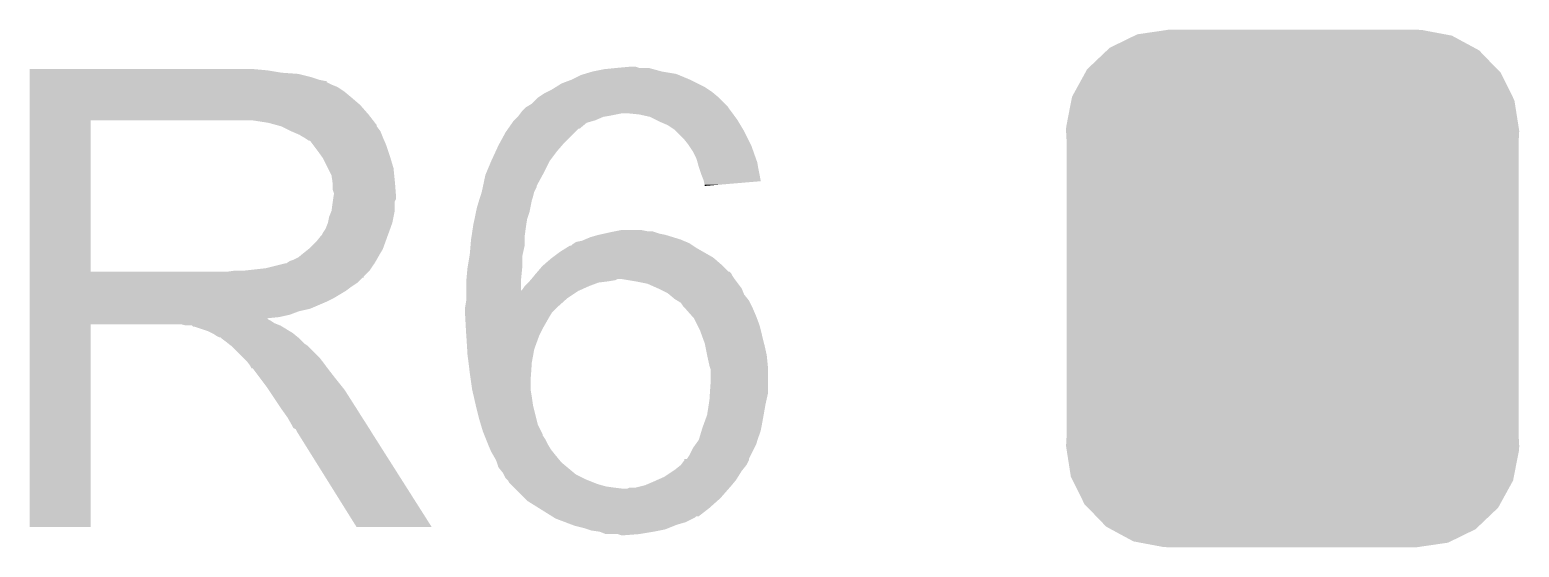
# Model space of a CAD drawing. Extents: x -0.05 to 0.95, y -0.15 to 2.1.
# Drawn here: x 0.435 to 0.5599, y 1.5233 to 1.5667 of the extents above; entities that cross this region are included whole.
import ezdxf

# ---------------------------------------------------------------- set-up
doc = ezdxf.new("R2010")
doc.units = 0
doc.layers.get('0').update_dxf_attribs({"linetype": 'CONTINUOUS'})
doc.layers.add('BOOST_CLICK_V100A_GTO', color=14, linetype='CONTINUOUS')
doc.layers.add('BOOST_CLICK_V100A_GTS', color=12, linetype='CONTINUOUS')

# ---------------------------------------------------------------- blocks, each defined once
blk = doc.blocks.new('CUSTOM_73')
for points in [[(-0.01325, 0.02121), (-0.01302, 0.02132), (0.01335, 0.02121), (0.01277, 0.02132)], [(-0.01302, 0.02132), (-0.01049, 0.02169), (0.01277, 0.02132), (0.0108, 0.02169)], [(-0.01049, 0.02169), (-0.01045, 0.0217), (0.0108, 0.02169), (0.01045, 0.0217)], [(-0.01557, 0.01997), (-0.01536, 0.02018), (0.01564, 0.01997), (0.01526, 0.02018)], [(-0.01536, 0.02018), (-0.01325, 0.02121), (0.01526, 0.02018), (0.01335, 0.02121)], [(-0.01724, 0.01838), (-0.01557, 0.01997), (0.01717, 0.01838), (0.01564, 0.01997)], [(-0.01849, 0.0161), (-0.01739, 0.0181), (0.01844, 0.0161), (0.01745, 0.0181)], [(-0.01739, 0.0181), (-0.01724, 0.01838), (0.01745, 0.0181), (0.01717, 0.01838)], [(-0.01899, 0.01355), (-0.01856, 0.01577), (0.01895, 0.01355), (0.0186, 0.01577)], [(-0.01856, 0.01577), (-0.01849, 0.0161), (0.0186, 0.01577), (0.01844, 0.0161)], [(-0.019, 0.0132), (-0.01899, 0.01355), (0.019, 0.0132), (0.01895, 0.01355)], [(-0.01895, 0.01228), (-0.019, 0.0132), (0.01895, 0.01228), (0.019, 0.0132)], [(-0.01895, -0.01228), (-0.01895, 0.01228), (0.01895, -0.01228), (0.01895, 0.01228)], [(-0.01895, 0.01228), (-0.01895, 0.01228), (0.01895, 0.01228)], [(-0.019, -0.0132), (-0.01895, -0.01228), (0.019, -0.0132), (0.01895, -0.01228)], [(-0.01895, -0.01228), (-0.01895, -0.01228), (0.01895, -0.01228)], [(-0.01895, -0.01355), (-0.019, -0.0132), (0.01899, -0.01355), (0.019, -0.0132)], [(-0.0186, -0.01577), (-0.01895, -0.01355), (0.01855, -0.01577), (0.01899, -0.01355)], [(-0.01844, -0.0161), (-0.0186, -0.01577), (0.01849, -0.0161), (0.01855, -0.01577)], [(-0.01745, -0.0181), (-0.01844, -0.0161), (0.01739, -0.0181), (0.01849, -0.0161)], [(-0.01717, -0.01838), (-0.01745, -0.0181), (0.01724, -0.01838), (0.01739, -0.0181)], [(-0.01564, -0.01997), (-0.01717, -0.01838), (0.01557, -0.01997), (0.01724, -0.01838)], [(-0.01526, -0.02018), (-0.01564, -0.01997), (0.01536, -0.02018), (0.01557, -0.01997)], [(-0.01335, -0.02121), (-0.01526, -0.02018), (0.01325, -0.02121), (0.01536, -0.02018)], [(-0.01277, -0.02132), (-0.01335, -0.02121), (0.01302, -0.02132), (0.01325, -0.02121)], [(-0.0108, -0.02169), (-0.01277, -0.02132), (0.01049, -0.02169), (0.01302, -0.02132)], [(-0.01045, -0.0217), (-0.0108, -0.02169), (0.01045, -0.0217), (0.01049, -0.02169)]]:
    blk.add_solid(points)

msp = doc.modelspace()

# ---------------------------------------------------------------- linework, layer by layer
at = {"layer": 'BOOST_CLICK_V100A_GTO'}
for points in [[(0.435, 1.5633), (0.435, 1.5634), (0.4549, 1.5633), (0.4538, 1.5634)], [(0.435, 1.5631), (0.435, 1.5633), (0.4561, 1.5631), (0.4549, 1.5633)], [(0.435, 1.563), (0.435, 1.5631), (0.4575, 1.563), (0.4561, 1.5631)], [(0.435, 1.5627), (0.435, 1.563), (0.4587, 1.5627), (0.4575, 1.563)], [(0.435, 1.5625), (0.435, 1.5627), (0.4593, 1.5625), (0.4587, 1.5627)], [(0.435, 1.5624), (0.435, 1.5625), (0.4598, 1.5624), (0.4593, 1.5625)], [(0.4796, 1.5622), (0.4804, 1.5625), (0.491, 1.5622), (0.4904, 1.5625)], [(0.4804, 1.5625), (0.4812, 1.5629), (0.4904, 1.5625), (0.48944, 1.5629)], [(0.4812, 1.5629), (0.48153, 1.563), (0.48944, 1.5629), (0.4892, 1.563)], [(0.48153, 1.563), (0.4822, 1.5632), (0.4892, 1.563), (0.488, 1.5632)], [(0.4822, 1.5632), (0.4832, 1.5634), (0.488, 1.5632), (0.48727, 1.5634)], [(0.4832, 1.5634), (0.4842, 1.5635), (0.48727, 1.5634), (0.4869, 1.5635)], [(0.4842, 1.5635), (0.4853, 1.5636), (0.4861, 1.5635), (0.4858, 1.5636)], [(0.4853, 1.5636), (0.4853, 1.5636), (0.4858, 1.5636), (0.4853, 1.5636)], [(0.435, 1.5623), (0.435, 1.5624), (0.4599, 1.5623), (0.4599, 1.5624)], [(0.435, 1.5624), (0.435, 1.5624), (0.4599, 1.5624), (0.4598, 1.5624)], [(0.435, 1.5621), (0.435, 1.5623), (0.4603, 1.5621), (0.4599, 1.5623)], [(0.435, 1.5619), (0.435, 1.5621), (0.4608, 1.5619), (0.4603, 1.5621)], [(0.435, 1.5615), (0.435, 1.5619), (0.4614, 1.5615), (0.4608, 1.5619)], [(0.435, 1.561), (0.435, 1.5615), (0.462, 1.561), (0.4614, 1.5615)], [(0.4776, 1.561), (0.4782, 1.5614), (0.4928, 1.561), (0.49232, 1.5614)], [(0.4782, 1.5614), (0.4784, 1.5615), (0.49232, 1.5614), (0.4922, 1.5615)], [(0.4784, 1.5615), (0.4788, 1.5617), (0.4922, 1.5615), (0.4919, 1.5617)], [(0.4788, 1.5617), (0.47912, 1.5619), (0.4919, 1.5617), (0.4916, 1.5619)], [(0.47912, 1.5619), (0.4796, 1.5622), (0.4916, 1.5619), (0.491, 1.5622)], [(0.435, 1.5604), (0.435, 1.561), (0.4627, 1.5604), (0.462, 1.561)], [(0.435, 1.5596), (0.435, 1.5604), (0.4634, 1.5596), (0.4627, 1.5604)], [(0.4764, 1.56), (0.4766, 1.5602), (0.4937, 1.56), (0.49357, 1.5602)], [(0.4766, 1.5602), (0.47677, 1.5603), (0.49357, 1.5602), (0.4935, 1.5603)], [(0.47677, 1.5603), (0.4771, 1.5605), (0.4935, 1.5603), (0.4933, 1.5605)], [(0.4771, 1.5605), (0.4776, 1.561), (0.4933, 1.5605), (0.4928, 1.561)], [(0.435, 1.5591), (0.435, 1.5596), (0.46379, 1.5591), (0.4634, 1.5596)], [(0.435, 1.5464), (0.435, 1.5591), (0.4401, 1.5464), (0.4401, 1.5591)], [(0.435, 1.5591), (0.435, 1.5591), (0.4401, 1.5591), (0.4522, 1.5591)], [(0.455, 1.5589), (0.4537, 1.5591), (0.46394, 1.5589), (0.46379, 1.5591)], [(0.45573, 1.5587), (0.455, 1.5589), (0.4641, 1.5587), (0.46394, 1.5589)], [(0.47511, 1.5584), (0.47546, 1.5589), (0.4811, 1.5584), (0.4817, 1.5589)], [(0.47546, 1.5589), (0.4756, 1.5591), (0.4817, 1.5589), (0.4824, 1.5591)], [(0.4756, 1.5591), (0.4759, 1.5594), (0.4824, 1.5591), (0.4831, 1.5594)], [(0.4759, 1.5594), (0.476, 1.5595), (0.4831, 1.5594), (0.4837, 1.5595)], [(0.476, 1.5595), (0.47615, 1.5597), (0.4837, 1.5595), (0.4847, 1.5597)], [(0.47615, 1.5597), (0.4763, 1.5599), (0.49393, 1.5597), (0.49378, 1.5599)], [(0.4763, 1.5599), (0.4764, 1.56), (0.49378, 1.5599), (0.4937, 1.56)], [(0.4861, 1.5596), (0.4851, 1.5597), (0.494, 1.5596), (0.49393, 1.5597)], [(0.487, 1.5594), (0.4861, 1.5596), (0.49415, 1.5594), (0.494, 1.5596)], [(0.4874, 1.5592), (0.487, 1.5594), (0.4943, 1.5592), (0.49415, 1.5594)], [(0.4878, 1.559), (0.4874, 1.5592), (0.49442, 1.559), (0.4943, 1.5592)], [(0.4885, 1.5587), (0.4878, 1.559), (0.4946, 1.5587), (0.49442, 1.559)], [(0.4561, 1.5586), (0.45573, 1.5587), (0.4641, 1.5586), (0.4641, 1.5587)], [(0.4569, 1.5582), (0.4561, 1.5586), (0.4644, 1.5582), (0.4641, 1.5586)], [(0.4576, 1.5579), (0.4569, 1.5582), (0.46452, 1.5579), (0.4644, 1.5582)], [(0.45793, 1.5577), (0.4576, 1.5579), (0.4646, 1.5577), (0.46452, 1.5579)], [(0.4581, 1.5576), (0.45793, 1.5577), (0.46464, 1.5576), (0.4646, 1.5577)], [(0.4584, 1.5574), (0.4581, 1.5576), (0.46473, 1.5574), (0.46464, 1.5576)], [(0.47441, 1.5572), (0.4749, 1.5581), (0.4798, 1.5572), (0.4807, 1.5581)], [(0.4749, 1.5581), (0.47511, 1.5584), (0.4807, 1.5581), (0.481, 1.5584)], [(0.47511, 1.5584), (0.47511, 1.5584), (0.481, 1.5584), (0.4811, 1.5584)], [(0.4891, 1.5583), (0.4885, 1.5587), (0.49484, 1.5583), (0.4946, 1.5587)], [(0.4892, 1.5582), (0.4891, 1.5583), (0.4949, 1.5582), (0.49484, 1.5583)], [(0.4898, 1.5576), (0.4892, 1.5582), (0.4952, 1.5576), (0.4949, 1.5582)], [(0.4902, 1.5571), (0.4898, 1.5576), (0.49545, 1.5571), (0.4952, 1.5576)], [(0.4588, 1.557), (0.4585, 1.5574), (0.4649, 1.557), (0.46473, 1.5574)], [(0.4591, 1.5566), (0.4588, 1.557), (0.46503, 1.5566), (0.4649, 1.557)], [(0.45946, 1.5561), (0.4591, 1.5566), (0.4652, 1.5561), (0.46503, 1.5566)], [(0.4737, 1.5557), (0.47407, 1.5565), (0.4786, 1.5557), (0.4792, 1.5565)], [(0.47407, 1.5565), (0.4743, 1.557), (0.4792, 1.5565), (0.47963, 1.557)], [(0.4743, 1.557), (0.47441, 1.5572), (0.47963, 1.557), (0.4798, 1.5572)], [(0.49027, 1.557), (0.4902, 1.5571), (0.4955, 1.557), (0.49545, 1.5571)], [(0.4906, 1.5565), (0.49027, 1.557), (0.49568, 1.5565), (0.4955, 1.557)], [(0.4909, 1.5559), (0.4906, 1.5565), (0.49589, 1.5559), (0.49568, 1.5565)], [(0.4596, 1.5559), (0.45946, 1.5561), (0.46526, 1.5559), (0.4652, 1.5561)], [(0.46, 1.5551), (0.4596, 1.5559), (0.4655, 1.5551), (0.46526, 1.5559)], [(0.4603, 1.5545), (0.46, 1.5551), (0.46556, 1.5545), (0.4655, 1.5551)], [(0.47328, 1.5547), (0.4737, 1.5557), (0.4781, 1.5547), (0.4786, 1.5557)], [(0.49099, 1.5556), (0.4909, 1.5559), (0.496, 1.5556), (0.49589, 1.5559)], [(0.4911, 1.5552), (0.49099, 1.5556), (0.49607, 1.5552), (0.496, 1.5556)], [(0.4913, 1.5546), (0.4911, 1.5552), (0.49619, 1.5546), (0.49607, 1.5552)], [(0.46036, 1.5541), (0.4603, 1.5545), (0.4656, 1.5541), (0.46556, 1.5545)], [(0.4604, 1.5538), (0.46036, 1.5541), (0.46563, 1.5538), (0.4656, 1.5541)], [(0.4604, 1.5533), (0.4604, 1.5538), (0.46567, 1.5533), (0.46563, 1.5538)], [(0.47301, 1.5536), (0.4732, 1.5545), (0.4775, 1.5536), (0.47799, 1.5545)], [(0.4732, 1.5545), (0.47328, 1.5547), (0.47799, 1.5545), (0.4781, 1.5547)], [(0.4915, 1.5541), (0.4913, 1.5546), (0.49628, 1.5541), (0.49619, 1.5546)], [(0.49152, 1.554), (0.4915, 1.5541), (0.4963, 1.554), (0.49628, 1.5541)], [(0.4916, 1.5537), (0.49152, 1.554), (0.49277, 1.5537), (0.4963, 1.554)], [(0.4605, 1.553), (0.4604, 1.5533), (0.46569, 1.553), (0.46567, 1.5533)], [(0.46044, 1.5525), (0.4605, 1.5529), (0.4657, 1.5525), (0.4657, 1.5529)], [(0.4605, 1.5529), (0.4605, 1.553), (0.4657, 1.5529), (0.46569, 1.553)], [(0.47268, 1.5524), (0.47278, 1.5527), (0.4771, 1.5524), (0.4772, 1.5527)], [(0.47278, 1.5527), (0.4729, 1.5531), (0.4772, 1.5527), (0.4773, 1.5531)], [(0.4729, 1.5531), (0.47299, 1.5535), (0.4773, 1.5531), (0.4775, 1.5535)], [(0.47299, 1.5535), (0.47301, 1.5536), (0.4775, 1.5535), (0.4775, 1.5536)], [(0.4916, 1.5536), (0.4916, 1.5537), (0.4916, 1.5536), (0.49277, 1.5537)], [(0.4601, 1.551), (0.4603, 1.5515), (0.4655, 1.551), (0.4656, 1.5515)], [(0.4603, 1.5515), (0.46041, 1.5523), (0.4656, 1.5515), (0.4656, 1.5523)], [(0.46041, 1.5523), (0.46044, 1.5525), (0.4656, 1.5523), (0.4657, 1.5525)], [(0.47229, 1.5508), (0.47241, 1.5514), (0.4767, 1.5508), (0.4769, 1.5514)], [(0.47241, 1.5514), (0.4725, 1.5518), (0.4769, 1.5514), (0.47698, 1.5518)], [(0.4725, 1.5518), (0.47268, 1.5524), (0.47698, 1.5518), (0.4771, 1.5524)], [(0.4598, 1.55), (0.46, 1.5505), (0.46522, 1.55), (0.4654, 1.5505)], [(0.46, 1.5505), (0.4601, 1.551), (0.4654, 1.5505), (0.4655, 1.551)], [(0.47205, 1.5494), (0.4722, 1.5504), (0.4765, 1.5494), (0.47664, 1.5504)], [(0.4722, 1.5504), (0.47229, 1.5508), (0.47664, 1.5504), (0.4767, 1.5508)], [(0.4585, 1.5484), (0.459, 1.5489), (0.46464, 1.5484), (0.46482, 1.5489)], [(0.459, 1.5489), (0.4594, 1.5494), (0.46482, 1.5489), (0.465, 1.5494)], [(0.4594, 1.5494), (0.4595, 1.5495), (0.465, 1.5494), (0.46504, 1.5495)], [(0.4595, 1.5495), (0.4596, 1.5497), (0.46504, 1.5495), (0.46511, 1.5497)], [(0.4596, 1.5497), (0.4598, 1.55), (0.46511, 1.5497), (0.46522, 1.55)], [(0.47196, 1.5486), (0.472, 1.5491), (0.4765, 1.5486), (0.4765, 1.5491)], [(0.472, 1.5491), (0.47205, 1.5494), (0.4765, 1.5491), (0.4765, 1.5494)], [(0.4805, 1.5487), (0.48065, 1.5488), (0.49045, 1.5487), (0.4903, 1.5488)], [(0.48065, 1.5488), (0.4808, 1.5489), (0.4903, 1.5488), (0.49007, 1.5489)], [(0.4808, 1.5489), (0.4813, 1.549), (0.49007, 1.5489), (0.48983, 1.549)], [(0.4813, 1.549), (0.48153, 1.5491), (0.48983, 1.549), (0.4896, 1.5491)], [(0.48153, 1.5491), (0.482, 1.5493), (0.4896, 1.5491), (0.48895, 1.5493)], [(0.482, 1.5493), (0.4827, 1.5495), (0.48895, 1.5493), (0.4883, 1.5495)], [(0.4827, 1.5495), (0.48315, 1.5496), (0.4883, 1.5495), (0.4878, 1.5496)], [(0.48315, 1.5496), (0.4836, 1.5497), (0.4878, 1.5496), (0.4875, 1.5497)], [(0.4836, 1.5497), (0.4841, 1.5498), (0.4875, 1.5497), (0.4872, 1.5498)], [(0.4841, 1.5498), (0.4846, 1.5499), (0.4868, 1.5498), (0.4863, 1.5499)], [(0.4841, 1.5498), (0.4841, 1.5498), (0.4872, 1.5498), (0.4868, 1.5498)], [(0.4571, 1.5474), (0.4575, 1.5476), (0.46408, 1.5474), (0.46419, 1.5476)], [(0.4575, 1.5476), (0.45837, 1.5483), (0.46419, 1.5476), (0.4646, 1.5483)], [(0.45837, 1.5483), (0.4585, 1.5484), (0.4646, 1.5483), (0.46464, 1.5484)], [(0.47172, 1.5468), (0.47187, 1.5477), (0.4763, 1.5468), (0.4763, 1.5477)], [(0.47187, 1.5477), (0.4719, 1.5479), (0.4763, 1.5477), (0.47634, 1.5479)], [(0.4719, 1.5479), (0.47196, 1.5486), (0.47634, 1.5479), (0.4765, 1.5486)], [(0.4787, 1.5475), (0.47883, 1.5476), (0.49242, 1.5475), (0.4923, 1.5476)], [(0.47883, 1.5476), (0.4795, 1.5481), (0.4923, 1.5476), (0.49143, 1.5481)], [(0.4795, 1.5481), (0.47998, 1.5484), (0.49143, 1.5481), (0.4909, 1.5484)], [(0.47998, 1.5484), (0.4803, 1.5486), (0.4909, 1.5484), (0.4906, 1.5486)], [(0.4804, 1.5486), (0.4805, 1.5487), (0.4906, 1.5486), (0.49045, 1.5487)], [(0.435, 1.546), (0.435, 1.5464), (0.463, 1.546), (0.4634, 1.5464)], [(0.435, 1.5464), (0.435, 1.5464), (0.4515, 1.5464), (0.4401, 1.5464)], [(0.4515, 1.5464), (0.4522, 1.5465), (0.4634, 1.5464), (0.4635, 1.5465)], [(0.453, 1.5465), (0.4548, 1.5467), (0.4635, 1.5465), (0.46363, 1.5467)], [(0.4548, 1.5467), (0.4564, 1.5471), (0.46363, 1.5467), (0.4639, 1.5471)], [(0.4565, 1.5471), (0.4568, 1.5473), (0.4639, 1.5471), (0.46402, 1.5473)], [(0.4568, 1.5473), (0.4571, 1.5474), (0.46402, 1.5473), (0.46408, 1.5474)], [(0.47162, 1.5458), (0.4717, 1.5467), (0.4762, 1.5458), (0.47629, 1.5467)], [(0.4717, 1.5467), (0.47172, 1.5468), (0.47629, 1.5467), (0.4763, 1.5468)], [(0.4774, 1.5462), (0.47749, 1.5463), (0.49385, 1.5462), (0.4938, 1.5463)], [(0.47749, 1.5463), (0.47757, 1.5464), (0.4938, 1.5463), (0.4937, 1.5464)], [(0.47757, 1.5464), (0.478, 1.5469), (0.4936, 1.5464), (0.4931, 1.5469)], [(0.47757, 1.5464), (0.47757, 1.5464), (0.4937, 1.5464), (0.4936, 1.5464)], [(0.478, 1.5469), (0.47812, 1.547), (0.4931, 1.5469), (0.493, 1.547)], [(0.47812, 1.547), (0.4787, 1.5475), (0.493, 1.547), (0.49242, 1.5475)], [(0.435, 1.5459), (0.435, 1.546), (0.463, 1.5459), (0.463, 1.546)], [(0.435, 1.5455), (0.435, 1.5459), (0.4625, 1.5455), (0.4629, 1.5459)], [(0.435, 1.5459), (0.435, 1.5459), (0.4629, 1.5459), (0.463, 1.5459)], [(0.435, 1.5451), (0.435, 1.5455), (0.4619, 1.5451), (0.4625, 1.5455)], [(0.435, 1.5448), (0.435, 1.5451), (0.4615, 1.5448), (0.4619, 1.5451)], [(0.4716, 1.5456), (0.47162, 1.5458), (0.4762, 1.5456), (0.4762, 1.5458)], [(0.4716, 1.5448), (0.4716, 1.5456), (0.4762, 1.5448), (0.4762, 1.5456)], [(0.4763, 1.5449), (0.4765, 1.5452), (0.48123, 1.5449), (0.4819, 1.5452)], [(0.4765, 1.5452), (0.4768, 1.5455), (0.4819, 1.5452), (0.4827, 1.5455)], [(0.4768, 1.5455), (0.4769, 1.5456), (0.4827, 1.5455), (0.4835, 1.5456)], [(0.4769, 1.5456), (0.47698, 1.5457), (0.4835, 1.5456), (0.4841, 1.5457)], [(0.47698, 1.5457), (0.47707, 1.5458), (0.4841, 1.5457), (0.4843, 1.5458)], [(0.47707, 1.5458), (0.47732, 1.5461), (0.4941, 1.5458), (0.4939, 1.5461)], [(0.47732, 1.5461), (0.4774, 1.5462), (0.4939, 1.5461), (0.49385, 1.5462)], [(0.4858, 1.5456), (0.4846, 1.5458), (0.49425, 1.5456), (0.4941, 1.5458)], [(0.4868, 1.5454), (0.4858, 1.5456), (0.4944, 1.5454), (0.49425, 1.5456)], [(0.4877, 1.545), (0.4868, 1.5454), (0.4947, 1.545), (0.4944, 1.5454)], [(0.435, 1.5442), (0.435, 1.5448), (0.4605, 1.5442), (0.4615, 1.5448)], [(0.435, 1.5439), (0.435, 1.5442), (0.4599, 1.5439), (0.4605, 1.5442)], [(0.435, 1.5433), (0.435, 1.5439), (0.4585, 1.5433), (0.4599, 1.5439)], [(0.4715, 1.5434), (0.4716, 1.544), (0.4792, 1.5434), (0.47987, 1.544)], [(0.4716, 1.5442), (0.4716, 1.5448), (0.4801, 1.5442), (0.481, 1.5448)], [(0.4716, 1.544), (0.4716, 1.5442), (0.47987, 1.544), (0.4801, 1.5442)], [(0.4762, 1.5448), (0.4763, 1.5449), (0.481, 1.5448), (0.48123, 1.5449)], [(0.4885, 1.5446), (0.4877, 1.545), (0.49486, 1.5446), (0.4947, 1.545)], [(0.48862, 1.5445), (0.4885, 1.5446), (0.4949, 1.5445), (0.49486, 1.5446)], [(0.4891, 1.5441), (0.48862, 1.5445), (0.49522, 1.5441), (0.4949, 1.5445)], [(0.48927, 1.544), (0.4891, 1.5441), (0.4953, 1.544), (0.49522, 1.5441)], [(0.4896, 1.5438), (0.48927, 1.544), (0.4954, 1.5438), (0.4953, 1.544)], [(0.4898, 1.5435), (0.4896, 1.5438), (0.49555, 1.5435), (0.4954, 1.5438)], [(0.435, 1.5431), (0.435, 1.5433), (0.4576, 1.5431), (0.4585, 1.5433)], [(0.435, 1.5428), (0.435, 1.5431), (0.4568, 1.5428), (0.4576, 1.5431)], [(0.435, 1.5426), (0.435, 1.5428), (0.4559, 1.5426), (0.4568, 1.5428)], [(0.435, 1.5425), (0.435, 1.5426), (0.4549, 1.5425), (0.4559, 1.5426)], [(0.4715, 1.543), (0.4715, 1.5434), (0.4788, 1.543), (0.4792, 1.5434)], [(0.4715, 1.5429), (0.4715, 1.543), (0.47874, 1.5429), (0.4788, 1.543)], [(0.47152, 1.5425), (0.4715, 1.5429), (0.4785, 1.5425), (0.47874, 1.5429)], [(0.4899, 1.5434), (0.4898, 1.5435), (0.4956, 1.5434), (0.49555, 1.5435)], [(0.49052, 1.5427), (0.4899, 1.5434), (0.4959, 1.5427), (0.4956, 1.5434)], [(0.4907, 1.5425), (0.49052, 1.5427), (0.49598, 1.5425), (0.4959, 1.5427)], [(0.435, 1.5424), (0.435, 1.5425), (0.455, 1.5424), (0.4549, 1.5425)], [(0.435, 1.5423), (0.435, 1.5424), (0.4552, 1.5423), (0.455, 1.5424)], [(0.435, 1.5421), (0.435, 1.5423), (0.4555, 1.5421), (0.4552, 1.5423)], [(0.435, 1.542), (0.435, 1.5421), (0.45575, 1.542), (0.4555, 1.5421)], [(0.435, 1.525), (0.435, 1.542), (0.4401, 1.525), (0.4401, 1.542)], [(0.435, 1.542), (0.435, 1.542), (0.4401, 1.542), (0.4477, 1.542)], [(0.4481, 1.5419), (0.4477, 1.542), (0.456, 1.5419), (0.45575, 1.542)], [(0.4487, 1.5418), (0.4486, 1.5419), (0.45617, 1.5418), (0.456, 1.5419)], [(0.45, 1.5414), (0.4488, 1.5418), (0.45683, 1.5414), (0.45617, 1.5418)], [(0.4502, 1.5413), (0.45, 1.5414), (0.457, 1.5413), (0.45683, 1.5414)], [(0.4504, 1.5412), (0.4502, 1.5413), (0.45713, 1.5412), (0.457, 1.5413)], [(0.47156, 1.5418), (0.47152, 1.5425), (0.4781, 1.5418), (0.4785, 1.5425)], [(0.4716, 1.5411), (0.47156, 1.5418), (0.47775, 1.5411), (0.4781, 1.5418)], [(0.491, 1.5419), (0.4907, 1.5425), (0.4962, 1.5419), (0.49598, 1.5425)], [(0.4912, 1.5415), (0.491, 1.5419), (0.4963, 1.5415), (0.4962, 1.5419)], [(0.4916, 1.5404), (0.4912, 1.5415), (0.49657, 1.5404), (0.4963, 1.5415)], [(0.4507, 1.541), (0.4504, 1.5412), (0.45737, 1.541), (0.45713, 1.5412)], [(0.4509, 1.5409), (0.4507, 1.541), (0.4575, 1.5409), (0.45737, 1.541)], [(0.4511, 1.5408), (0.451, 1.5409), (0.4576, 1.5408), (0.4575, 1.5409)], [(0.4515, 1.5405), (0.4511, 1.5408), (0.4579, 1.5405), (0.4576, 1.5408)], [(0.45162, 1.5404), (0.4515, 1.5405), (0.458, 1.5404), (0.4579, 1.5405)], [(0.45188, 1.5402), (0.45162, 1.5404), (0.4583, 1.5402), (0.458, 1.5404)], [(0.452, 1.5401), (0.45188, 1.5402), (0.4584, 1.5401), (0.4583, 1.5402)], [(0.4529, 1.5392), (0.452, 1.5401), (0.4593, 1.5392), (0.4584, 1.5401)], [(0.47161, 1.541), (0.4716, 1.5411), (0.4777, 1.541), (0.47775, 1.5411)], [(0.47168, 1.5399), (0.47161, 1.541), (0.4773, 1.5399), (0.4777, 1.541)], [(0.49162, 1.5403), (0.4916, 1.5404), (0.4966, 1.5403), (0.49657, 1.5404)], [(0.4918, 1.5394), (0.49162, 1.5403), (0.4968, 1.5394), (0.4966, 1.5403)], [(0.4532, 1.5389), (0.4529, 1.5392), (0.45953, 1.5389), (0.4593, 1.5392)], [(0.4535, 1.5385), (0.4532, 1.5389), (0.45983, 1.5385), (0.45953, 1.5389)], [(0.4717, 1.5395), (0.47168, 1.5399), (0.47723, 1.5395), (0.4773, 1.5399)], [(0.47179, 1.5388), (0.4717, 1.5395), (0.4771, 1.5388), (0.47723, 1.5395)], [(0.4719, 1.5379), (0.47179, 1.5388), (0.47704, 1.5379), (0.4771, 1.5388)], [(0.492, 1.5385), (0.4918, 1.5394), (0.49689, 1.5385), (0.4968, 1.5394)], [(0.45355, 1.5384), (0.4535, 1.5385), (0.4599, 1.5384), (0.45983, 1.5385)], [(0.4536, 1.5383), (0.45355, 1.5384), (0.45998, 1.5383), (0.4599, 1.5384)], [(0.4543, 1.5375), (0.4537, 1.5383), (0.4606, 1.5375), (0.45998, 1.5383)], [(0.47197, 1.5374), (0.4719, 1.5379), (0.477, 1.5374), (0.47704, 1.5379)], [(0.49203, 1.5384), (0.492, 1.5385), (0.4969, 1.5384), (0.49689, 1.5385)], [(0.4921, 1.5382), (0.49203, 1.5384), (0.4969, 1.5382), (0.4969, 1.5384)], [(0.4921, 1.5372), (0.4921, 1.5382), (0.4969, 1.5372), (0.4969, 1.5382)], [(0.4549, 1.5367), (0.4543, 1.5375), (0.46124, 1.5367), (0.4606, 1.5375)], [(0.45503, 1.5365), (0.4549, 1.5367), (0.4614, 1.5365), (0.46124, 1.5367)], [(0.45577, 1.5354), (0.45503, 1.5365), (0.4621, 1.5354), (0.4614, 1.5365)], [(0.4721, 1.5365), (0.47197, 1.5374), (0.477, 1.5365), (0.477, 1.5374)], [(0.47224, 1.5359), (0.4721, 1.5365), (0.4771, 1.5359), (0.477, 1.5365)], [(0.49203, 1.5362), (0.4921, 1.5372), (0.4969, 1.5362), (0.4969, 1.5372)], [(0.4561, 1.5349), (0.45577, 1.5354), (0.46242, 1.5349), (0.4621, 1.5354)], [(0.4724, 1.5352), (0.47224, 1.5359), (0.4772, 1.5352), (0.4771, 1.5359)], [(0.4727, 1.534), (0.4724, 1.5352), (0.4775, 1.534), (0.4772, 1.5352)], [(0.4918, 1.5344), (0.49194, 1.5353), (0.49654, 1.5344), (0.4967, 1.5353)], [(0.49194, 1.5353), (0.492, 1.5357), (0.4967, 1.5353), (0.49679, 1.5357)], [(0.492, 1.5357), (0.49203, 1.5362), (0.49679, 1.5357), (0.4969, 1.5362)], [(0.4566, 1.5342), (0.4561, 1.5349), (0.46286, 1.5342), (0.46242, 1.5349)], [(0.457, 1.5335), (0.4566, 1.5342), (0.46331, 1.5335), (0.46286, 1.5342)], [(0.47282, 1.5336), (0.4727, 1.534), (0.4776, 1.5336), (0.4775, 1.534)], [(0.4914, 1.5333), (0.4918, 1.5344), (0.49634, 1.5333), (0.49654, 1.5344)], [(0.4571, 1.5333), (0.457, 1.5335), (0.46343, 1.5333), (0.46331, 1.5335)], [(0.4573, 1.5332), (0.4571, 1.5333), (0.4635, 1.5332), (0.46343, 1.5333)], [(0.4574, 1.533), (0.4573, 1.5332), (0.46362, 1.533), (0.4635, 1.5332)], [(0.4624, 1.525), (0.4574, 1.533), (0.4687, 1.525), (0.46362, 1.533)], [(0.473, 1.533), (0.47282, 1.5336), (0.4779, 1.533), (0.4776, 1.5336)], [(0.47308, 1.5328), (0.473, 1.533), (0.478, 1.5328), (0.4779, 1.533)], [(0.47312, 1.5327), (0.47308, 1.5328), (0.478, 1.5327), (0.478, 1.5328)], [(0.47324, 1.5324), (0.47312, 1.5327), (0.4782, 1.5324), (0.478, 1.5327)], [(0.4911, 1.5323), (0.49134, 1.5331), (0.49603, 1.5323), (0.4963, 1.5331)], [(0.49134, 1.5331), (0.4914, 1.5333), (0.4963, 1.5331), (0.49634, 1.5333)], [(0.4734, 1.532), (0.47324, 1.5324), (0.4784, 1.532), (0.4782, 1.5324)], [(0.47361, 1.5315), (0.4734, 1.532), (0.4787, 1.5315), (0.4784, 1.532)], [(0.4737, 1.5313), (0.47361, 1.5315), (0.47886, 1.5313), (0.4787, 1.5315)], [(0.47387, 1.531), (0.4737, 1.5313), (0.4791, 1.531), (0.47886, 1.5313)], [(0.4903, 1.531), (0.4906, 1.5316), (0.49545, 1.531), (0.49575, 1.5316)], [(0.4906, 1.5316), (0.49081, 1.5319), (0.49575, 1.5316), (0.4959, 1.5319)], [(0.49081, 1.5319), (0.4911, 1.5323), (0.4959, 1.5319), (0.49603, 1.5323)], [(0.4741, 1.5306), (0.47387, 1.531), (0.47943, 1.5306), (0.4791, 1.531)], [(0.47417, 1.5304), (0.4741, 1.5306), (0.4796, 1.5304), (0.47943, 1.5306)], [(0.4743, 1.53), (0.47417, 1.5304), (0.48008, 1.53), (0.4796, 1.5304)], [(0.4891, 1.5298), (0.4896, 1.5302), (0.49478, 1.5298), (0.4951, 1.5302)], [(0.4896, 1.5302), (0.4899, 1.5306), (0.4951, 1.5302), (0.4953, 1.5306)], [(0.4899, 1.5306), (0.4899, 1.5307), (0.4953, 1.5306), (0.4953, 1.5307)], [(0.4901, 1.5307), (0.4903, 1.531), (0.4953, 1.5307), (0.49545, 1.531)], [(0.4747, 1.5295), (0.4743, 1.53), (0.48068, 1.5295), (0.48008, 1.53)], [(0.47475, 1.5294), (0.4747, 1.5295), (0.4808, 1.5294), (0.48068, 1.5295)], [(0.4749, 1.5291), (0.47475, 1.5294), (0.4814, 1.5291), (0.4808, 1.5294)], [(0.475, 1.529), (0.4749, 1.5291), (0.4816, 1.529), (0.4814, 1.5291)], [(0.4751, 1.5289), (0.475, 1.529), (0.48185, 1.5289), (0.4816, 1.529)], [(0.4752, 1.5287), (0.4751, 1.5289), (0.48235, 1.5287), (0.48185, 1.5289)], [(0.4866, 1.5285), (0.4873, 1.5288), (0.49386, 1.5285), (0.49411, 1.5288)], [(0.4873, 1.5288), (0.48752, 1.5289), (0.49411, 1.5288), (0.4942, 1.5289)], [(0.48752, 1.5289), (0.4882, 1.5292), (0.4942, 1.5289), (0.49439, 1.5292)], [(0.4882, 1.5292), (0.48895, 1.5297), (0.49439, 1.5292), (0.4947, 1.5297)], [(0.48895, 1.5297), (0.4891, 1.5298), (0.4947, 1.5297), (0.49478, 1.5298)], [(0.4753, 1.5286), (0.4752, 1.5287), (0.4826, 1.5286), (0.48235, 1.5287)], [(0.4755, 1.5284), (0.4753, 1.5286), (0.4833, 1.5284), (0.4826, 1.5286)], [(0.4756, 1.5283), (0.4755, 1.5284), (0.484, 1.5283), (0.4833, 1.5284)], [(0.4757, 1.5282), (0.4756, 1.5283), (0.4848, 1.5282), (0.484, 1.5283)], [(0.4765, 1.5274), (0.4757, 1.5282), (0.4929, 1.5274), (0.4936, 1.5282)], [(0.4851, 1.5282), (0.4853, 1.5283), (0.4936, 1.5282), (0.49369, 1.5283)], [(0.4858, 1.5283), (0.4866, 1.5285), (0.49369, 1.5283), (0.49386, 1.5285)], [(0.4767, 1.5272), (0.4765, 1.5274), (0.49267, 1.5272), (0.4929, 1.5274)], [(0.47766, 1.5266), (0.4767, 1.5272), (0.492, 1.5266), (0.49267, 1.5272)], [(0.47878, 1.5259), (0.47766, 1.5266), (0.4911, 1.5259), (0.492, 1.5266)], [(0.47894, 1.5258), (0.47878, 1.5259), (0.4908, 1.5258), (0.4909, 1.5259)], [(0.47878, 1.5259), (0.47878, 1.5259), (0.4909, 1.5259), (0.4911, 1.5259)], [(0.4791, 1.5257), (0.47894, 1.5258), (0.4906, 1.5257), (0.4908, 1.5258)], [(0.4799, 1.5254), (0.4791, 1.5257), (0.49, 1.5254), (0.4906, 1.5257)], [(0.48043, 1.5252), (0.4799, 1.5254), (0.4893, 1.5252), (0.49, 1.5254)], [(0.4807, 1.5251), (0.48043, 1.5252), (0.48905, 1.5251), (0.4893, 1.5252)], [(0.4815, 1.5249), (0.4807, 1.5251), (0.48855, 1.5249), (0.48905, 1.5251)], [(0.4687, 1.525), (0.4687, 1.525), (0.4687, 1.525), (0.4624, 1.525)], [(0.4818, 1.5248), (0.4815, 1.5249), (0.4883, 1.5248), (0.48855, 1.5249)], [(0.4821, 1.5247), (0.4818, 1.5248), (0.4878, 1.5247), (0.4883, 1.5248)], [(0.4828, 1.5246), (0.4821, 1.5247), (0.4873, 1.5246), (0.4878, 1.5247)], [(0.4833, 1.5244), (0.4828, 1.5246), (0.4861, 1.5244), (0.4873, 1.5246)], [(0.4846, 1.5243), (0.4843, 1.5244), (0.4848, 1.5243), (0.4861, 1.5244)]]:
    msp.add_solid(points, dxfattribs=at)

# ---------------------------------------------------------------- block references
at = {"layer": 'BOOST_CLICK_V100A_GTS'}
msp.add_blockref('CUSTOM_73', (0.5409, 1.545), dxfattribs=at)

doc.saveas('drawing.dxf')
